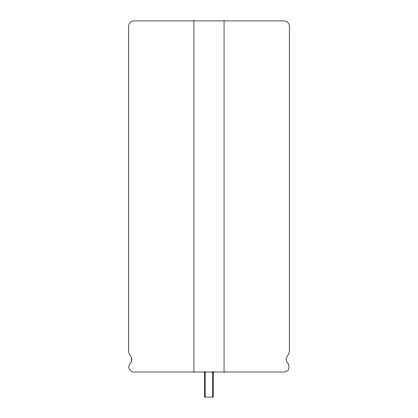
<?xml version="1.0" encoding="UTF-8"?>
<svg xmlns="http://www.w3.org/2000/svg" width="418" height="418" viewBox="0 0 418 418"><rect width="100%" height="100%" fill="white"/><g stroke="black" fill="none" stroke-linecap="round" stroke-linejoin="round"><path stroke-width="0.63" d="M224.048 20.9L224.048 372.02M212.997 372.02L212.997 397.1L204.909 397.1L204.909 372.02M212.934 372.02L212.934 397.1M204.972 372.02L204.972 397.1M193.952 20.9L193.952 372.02M131.858 359.48C132.078 362.04 129.669 363.524 128.916 365.708C128.033 368.76 130.583 372.077 133.76 372.02L284.24 372.02C290.102 371.853 290.223 364.721 286.565 361.633C284.601 357.871 288.958 355.337 289.256 351.956L289.256 25.916C289.272 23.23 286.926 20.884 284.24 20.9L133.76 20.9C131.074 20.884 128.728 23.23 128.744 25.916L128.744 351.956C128.629 354.929 132.14 356.439 131.858 359.48"/></g></svg>
